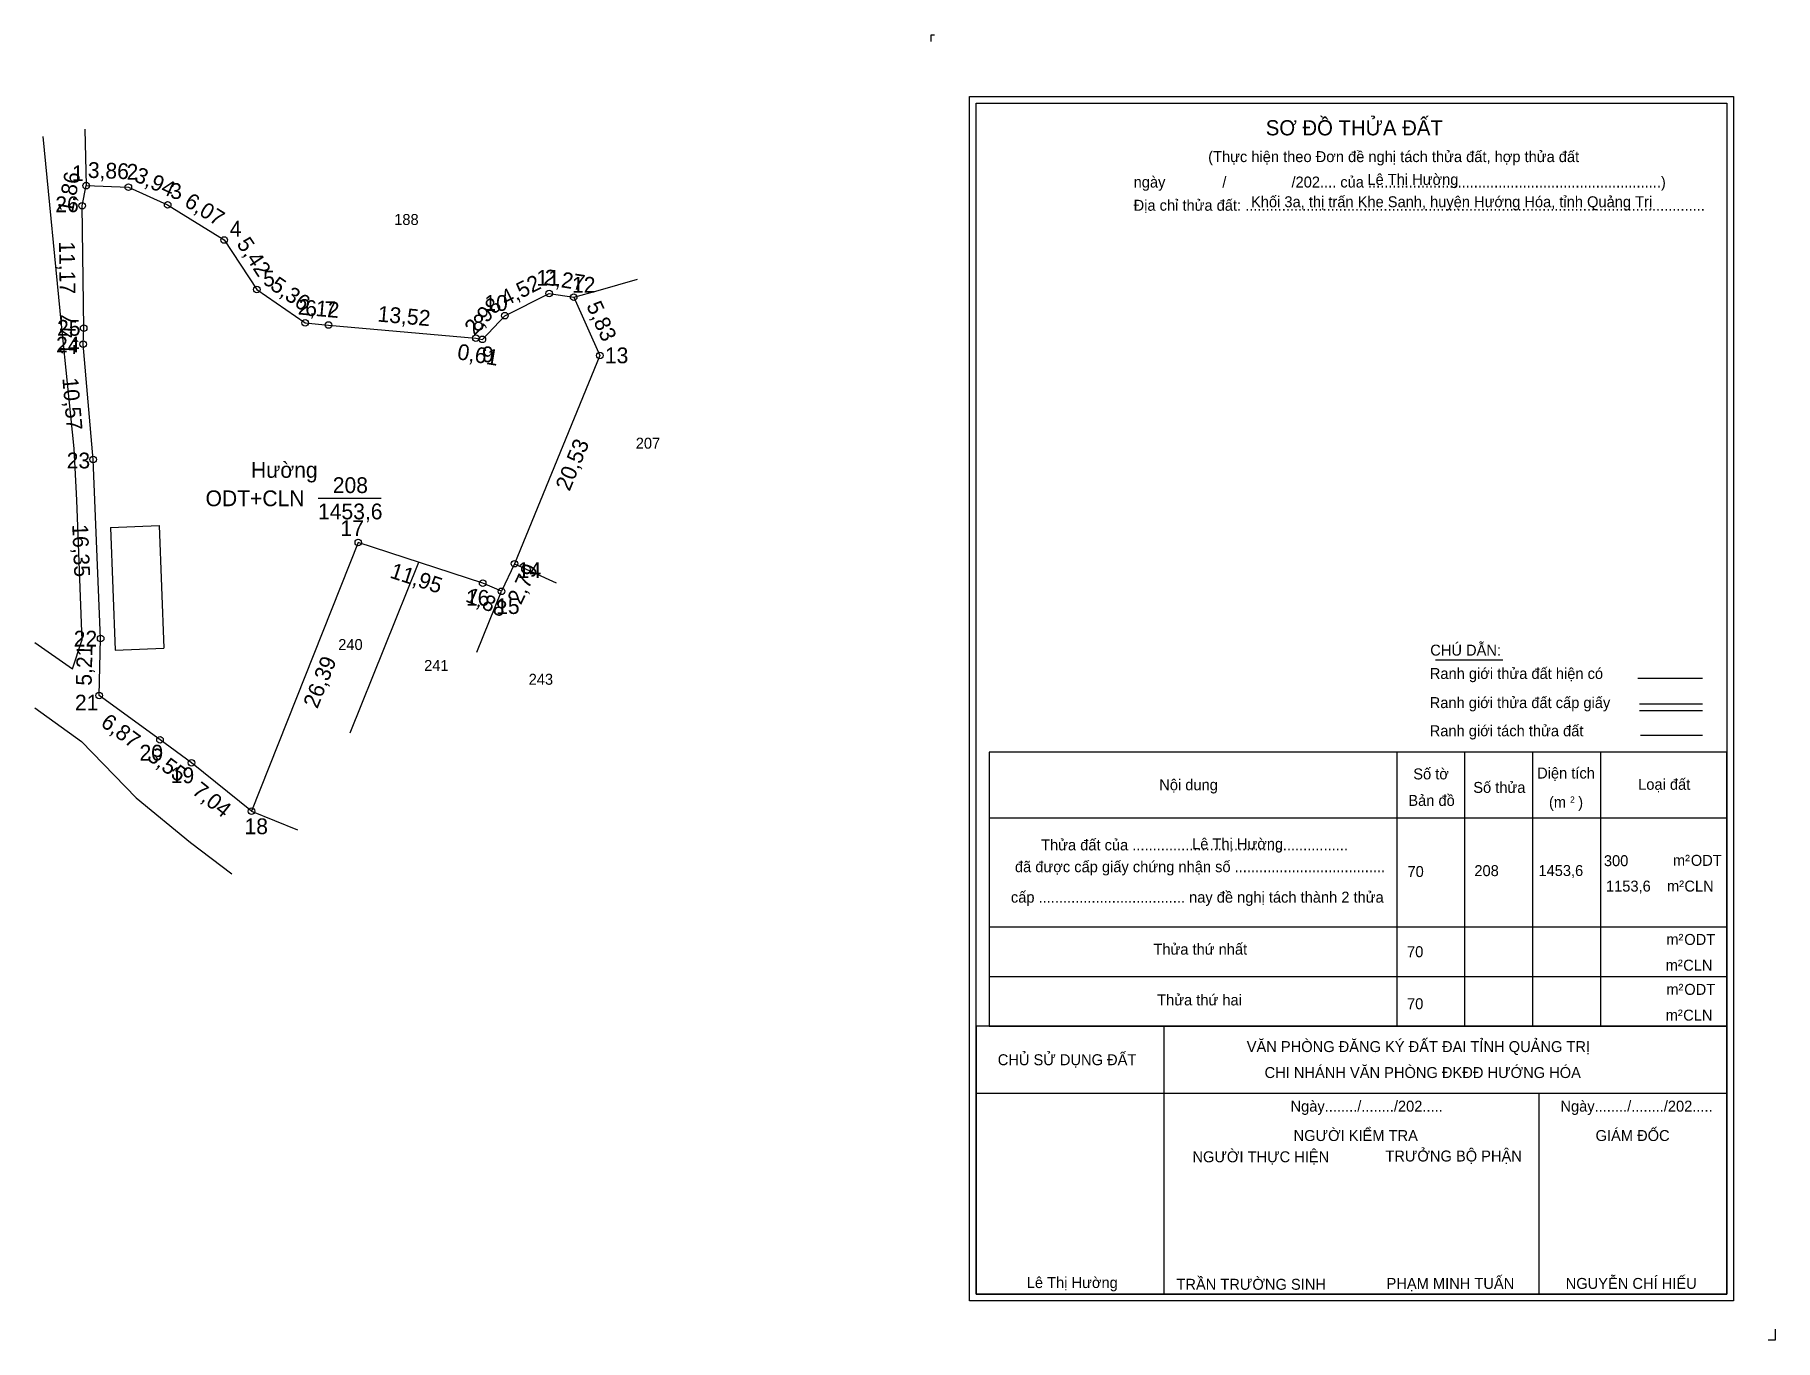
# Model space of a CAD drawing. Extents: x 552328 to 552487, y 1839537 to 1839656.
import ezdxf

# ---------------------------------------------------------------- set-up
doc = ezdxf.new("R2010")
doc.units = 0
for name, color, linetype in [('Level 10', 7, 'Continuous'), ('Level 14', 7, 'Continuous'), ('Level 16', 7, 'Continuous'), ('Level 20', 7, 'Continuous'), ('Level 6', 7, 'Continuous'), ('Level 60', 7, 'Continuous'), ('Level 61', 7, 'Continuous'), ('Level 63', 7, 'Continuous'), ('Level 8', 7, 'Continuous'), ('Level 9', 7, 'Continuous')]:
    doc.layers.add(name, color=color, linetype=linetype)

msp = doc.modelspace()

# ---------------------------------------------------------------- linework, layer by layer
at = {"layer": 'Level 10'}
for p, q in [((552332.54, 1839640.45), (552332.89, 1839642.28)), ((552332.89, 1839642.28), (552336.75, 1839642.14)), ((552336.75, 1839642.14), (552340.34, 1839640.52)), ((552332.67, 1839629.28), (552332.54, 1839640.45)), ((552340.34, 1839640.52), (552345.5, 1839637.32)), ((552345.5, 1839637.32), (552348.49, 1839632.8)), ((552348.49, 1839632.8), (552352.9, 1839629.75)), ((552371.14, 1839630.41), (552375.18, 1839632.44)), ((552375.18, 1839632.44), (552377.42, 1839632.09)), ((552377.42, 1839632.09), (552379.81, 1839626.77)), ((552352.9, 1839629.75), (552355.02, 1839629.56)), ((552355.02, 1839629.56), (552368.48, 1839628.35)), ((552369.08, 1839628.25), (552371.14, 1839630.41)), ((552332.62, 1839627.81), (552332.67, 1839629.28)), ((552368.48, 1839628.35), (552369.08, 1839628.25)), ((552333.53, 1839617.28), (552332.62, 1839627.81)), ((552379.81, 1839626.77), (552372.02, 1839607.77)), ((552334.22, 1839600.94), (552333.53, 1839617.28)), ((552357.75, 1839609.71), (552348, 1839585.19)), ((552369.11, 1839606), (552357.75, 1839609.71)), ((552372.02, 1839607.77), (552370.83, 1839605.25)), ((552370.83, 1839605.25), (552369.11, 1839606)), ((552334.09, 1839595.73), (552334.22, 1839600.94)), ((552339.64, 1839591.69), (552334.09, 1839595.73)), ((552342.51, 1839589.6), (552339.64, 1839591.69)), ((552348, 1839585.19), (552342.51, 1839589.6))]:
    msp.add_line(p, q, dxfattribs=at)
at = {"layer": 'Level 14'}
for p, q in [((552335.12, 1839611.09), (552339.56, 1839611.26)), ((552335.12, 1839611.09), (552335.55, 1839599.88)), ((552339.56, 1839611.26), (552339.99, 1839600.05)), ((552335.55, 1839599.88), (552339.99, 1839600.05))]:
    msp.add_line(p, q, dxfattribs=at)
at = {"layer": 'Level 16'}
for p, q in [((552332.77, 1839647.43), (552332.89, 1839642.28)), ((552328.94, 1839646.76), (552330.61, 1839629.6)), ((552377.42, 1839632.09), (552379.65, 1839632.72)), ((552379.65, 1839632.72), (552383.26, 1839633.74)), ((552330.61, 1839629.6), (552331.78, 1839618.28)), ((552331.78, 1839618.28), (552332, 1839613.58)), ((552332, 1839613.58), (552332.5, 1839600.77)), ((552357.02, 1839592.34), (552363.28, 1839607.9)), ((552372.02, 1839607.77), (552375.83, 1839606.02)), ((552368.59, 1839599.7), (552370.83, 1839605.25)), ((552328.21, 1839600.59), (552331.65, 1839598.16)), ((552331.65, 1839598.16), (552332.5, 1839600.77)), ((552328.21, 1839594.61), (552332.47, 1839591.53)), ((552332.47, 1839591.53), (552337.47, 1839586.41)), ((552337.47, 1839586.41), (552342.42, 1839582.33)), ((552348, 1839585.19), (552352.2, 1839583.49)), ((552342.42, 1839582.33), (552346.19, 1839579.47))]:
    msp.add_line(p, q, dxfattribs=at)
at = {"layer": 'Level 20'}
for centre in [(552332.89, 1839642.28), (552336.75, 1839642.14), (552332.54, 1839640.45), (552340.34, 1839640.52), (552345.5, 1839637.32), (552348.49, 1839632.8), (552375.18, 1839632.44), (552377.42, 1839632.09), (552332.67, 1839629.28), (552352.9, 1839629.75), (552355.02, 1839629.56), (552371.14, 1839630.41), (552332.62, 1839627.81), (552368.48, 1839628.35), (552369.08, 1839628.25), (552379.81, 1839626.77), (552333.53, 1839617.28), (552357.75, 1839609.71), (552372.02, 1839607.77), (552369.11, 1839606), (552370.83, 1839605.25), (552334.22, 1839600.94), (552334.09, 1839595.73), (552339.64, 1839591.69), (552342.51, 1839589.6), (552348, 1839585.19)]:
    msp.add_circle(centre, 0.3, dxfattribs=at)
at = {"layer": 'Level 6'}
msp.add_line((552354.07, 1839613.74), (552359.84, 1839613.74), dxfattribs=at)
at = {"layer": 'Level 60'}
for p, q in [((552456.12, 1839599.01), (552462.29, 1839599.01)), ((552474.62, 1839597.32), (552480.52, 1839597.32)), ((552474.75, 1839594.99), (552480.52, 1839594.99)), ((552474.75, 1839594.37), (552480.52, 1839594.37)), ((552474.86, 1839592.12), (552480.52, 1839592.12)), ((552482.73, 1839590.58), (552415.38, 1839590.58)), ((552415.38, 1839590.58), (552415.38, 1839565.56)), ((552452.59, 1839590.58), (552452.59, 1839565.56)), ((552458.79, 1839590.58), (552458.79, 1839565.56)), ((552465, 1839590.58), (552465, 1839565.56)), ((552471.2, 1839590.58), (552471.2, 1839565.56)), ((552482.73, 1839565.56), (552482.73, 1839590.58)), ((552482.73, 1839584.55), (552415.38, 1839584.55)), ((552482.73, 1839574.59), (552415.38, 1839574.59)), ((552482.73, 1839570.07), (552415.38, 1839570.07)), ((552415.38, 1839565.56), (552482.73, 1839565.56)), ((552482.73, 1839565.56), (552415.38, 1839565.56)), ((552431.31, 1839565.56), (552431.31, 1839541.09)), ((552482.73, 1839559.41), (552414.18, 1839559.41)), ((552465.58, 1839559.41), (552465.58, 1839541.09))]:
    msp.add_line(p, q, dxfattribs=at)
for points in [[(552483.35, 1839540.47), (552413.56, 1839540.47), (552413.56, 1839650.42), (552483.35, 1839650.42)], [(552482.73, 1839541.09), (552414.18, 1839541.09), (552414.18, 1839649.8), (552482.73, 1839649.8)], [(552415.38, 1839565.56), (552482.73, 1839565.56), (552482.73, 1839590.58), (552415.38, 1839590.58)], [(552414.18, 1839541.09), (552482.73, 1839541.09), (552482.73, 1839565.56), (552414.18, 1839565.56)]]:
    msp.add_lwpolyline(points, close=True, dxfattribs=at)
at = {"layer": 'Level 61'}
for points in [[(552410.06, 1839655.43), (552410.06, 1839656.05), (552410.36, 1839656.05)], [(552487.15, 1839537.88), (552487.15, 1839536.89), (552486.52, 1839536.89)]]:
    msp.add_lwpolyline(points, dxfattribs=at)

# ---------------------------------------------------------------- texts
at = {"layer": 'Level 16'}
for s, p in [('188', (552361.03, 1839638.69)), ('207', (552383.09, 1839618.27)), ('240', (552355.92, 1839599.89)), ('241', (552363.76, 1839597.98)), ('243', (552373.31, 1839596.72))]:
    msp.add_text(s, height=1, dxfattribs=at).set_placement(p)
at = {"layer": 'Level 6'}
for s, p in [('Hường', (552347.95, 1839615.61)), ('208', (552355.42, 1839614.22)), ('ODT+CLN', (552343.8, 1839613.02)), ('1453,6', (552354.07, 1839611.82))]:
    msp.add_text(s, height=1.44, dxfattribs=at).set_placement(p)
at = {"layer": 'Level 60'}
for s, height, p in [('SƠ ĐỒ THỬA ĐẤT', 1.388, (552440.63, 1839646.87)), ('(Thực hiện theo Đơn đề nghị tách thửa đất, hợp thửa đất', 1, (552435.37, 1839644.43)), ('ngày              /                /202.... của ........................................................................)', 1, (552428.56, 1839642.11)), ('Địa chỉ thửa đất: .................................................................................................................', 1, (552428.56, 1839639.99)), ('CHÚ DẪN:', 1, (552455.65, 1839599.38)), ('Ranh giới thửa đất hiện có', 1, (552455.61, 1839597.25)), ('Ranh giới thửa đất cấp giấy', 1, (552455.6, 1839594.59)), ('Ranh giới tách thửa đất', 1, (552455.6, 1839592.02)), ('Nội dung', 1, (552430.9, 1839587.09)), ('Số tờ', 1, (552454.1, 1839588.08)), ('Diện tích', 1, (552465.41, 1839588.16)), ('Loại đất', 1, (552474.64, 1839587.13)), ('Bản đồ', 1, (552453.65, 1839585.66)), ('Số thửa', 1, (552459.58, 1839586.85)), ('(m   )', 1, (552466.49, 1839585.51)), ('2', 0.575, (552468.42, 1839585.95)), ('Thửa đất của .....................................................', 1, (552420.11, 1839581.6)), (' đã được cấp giấy chứng nhận số .....................................', 1, (552417.35, 1839579.61)), ('m²', 1, (552477.81, 1839580.2)), ('ODT', 1, (552479.45, 1839580.19)), ('m²', 1, (552477.27, 1839577.85)), ('CLN', 1, (552478.86, 1839577.84)), ('cấp .................................... nay đề nghị tách thành 2 thửa', 1, (552417.35, 1839576.83)), ('m²', 1, (552477.21, 1839572.98)), ('ODT', 1, (552478.85, 1839572.97)), ('Thửa thứ nhất', 1, (552430.37, 1839572.08)), ('m²', 1, (552477.15, 1839570.63)), ('CLN', 1, (552478.75, 1839570.62)), ('m²', 1, (552477.21, 1839568.42)), ('ODT', 1, (552478.85, 1839568.41)), ('Thửa thứ hai', 1, (552430.71, 1839567.45)), ('m²', 1, (552477.15, 1839566.07)), ('CLN', 1, (552478.75, 1839566.06)), ('VĂN PHÒNG ĐĂNG KÝ ĐẤT ĐAI TỈNH QUẢNG TRỊ', 1, (552438.89, 1839563.19)), ('CHỦ SỬ DỤNG ĐẤT', 1, (552416.15, 1839561.99)), ('CHI NHÁNH VĂN PHÒNG ĐKĐĐ HƯỚNG HÓA', 1, (552440.52, 1839560.82)), ('Ngày......../......../202.....', 1, (552442.89, 1839557.75)), ('Ngày......../......../202.....', 1, (552467.54, 1839557.75)), ('NGƯỜI KIỂM TRA', 1, (552443.17, 1839555.07)), ('GIÁM ĐỐC', 1, (552470.75, 1839555.07)), ('NGƯỜI THỰC HIỆN', 1, (552433.93, 1839553.13)), ('TRƯỞNG BỘ PHẬN', 1, (552451.55, 1839553.2)), ('TRẦN TRƯỜNG SINH', 1, (552432.47, 1839541.49)), ('PHẠM MINH TUẤN', 1, (552451.66, 1839541.57)), ('NGUYỄN CHÍ HIẾU', 1, (552468.02, 1839541.57))]:
    msp.add_text(s, height=height, dxfattribs=at).set_placement(p)
at = {"layer": 'Level 63'}
for s, p in [('Lê Thị Hường', (552449.91, 1839642.35)), ('Khối 3a, thị trấn Khe Sanh, huyện Hướng Hóa, tỉnh Quảng Trị', (552439.28, 1839640.31)), ('Lê Thị Hường', (552433.9, 1839581.7)), ('70', (552453.57, 1839579.17)), ('208', (552459.68, 1839579.25)), ('1453,6', (552465.53, 1839579.26)), ('300', (552471.51, 1839580.16)), ('1153,6', (552471.7, 1839577.84)), ('70', (552453.53, 1839571.85)), ('70', (552453.53, 1839567.1)), ('Lê Thị Hường', (552418.8, 1839541.65))]:
    msp.add_text(s, height=1, dxfattribs=at).set_placement(p)
at = {"layer": 'Level 8'}
for s, rotation, p in [('3,86', 357.9228, (552333.03, 1839643)), ('3,94', 335.7126, (552337.18, 1839642.74)), ('1,86', 79.1725, (552331.67, 1839639.71)), ('6,07', 328.1947, (552341.76, 1839640.49)), ('5,42', 303.4848, (552346.59, 1839636.97)), ('11,17', 270.6668, (552330.42, 1839637.19)), ('2,27', 351.1193, (552374.62, 1839633.26)), ('5,36', 325.3319, (552349.61, 1839632.9)), ('4,52', 26.6784, (552371.21, 1839631.25)), ('2,12', 354.8654, (552352.21, 1839630.53)), ('13,52', 354.8652, (552359.47, 1839629.88)), ('2,98', 46.3575, (552368.35, 1839628.52)), ('5,83', 294.1919, (552378.55, 1839631.34)), ('1,47', 88.0519, (552331.86, 1839626.76)), ('0,61', 350.5377, (552366.72, 1839626.45)), ('10,57', 274.9392, (552330.72, 1839624.7)), ('20,53', 67.7064, (552377.04, 1839614.32)), ('16,35', 272.418, (552331.62, 1839611.34)), ('11,95', 341.9138, (552360.55, 1839606.52)), ('2,79', 64.7223, (552372.6, 1839603.95)), ('1,88', 336.4406, (552367.46, 1839604.36)), ('5,21', 88.5707, (552333.39, 1839596.62)), ('26,39', 68.3155, (552354.01, 1839594.47)), ('6,87', 323.9442, (552334.13, 1839593.03)), ('3,55', 323.9446, (552338.36, 1839589.95)), ('7,04', 321.2258, (552342.48, 1839586.85))]:
    msp.add_text(s, height=1.44, rotation=rotation, dxfattribs=at).set_placement(p)
at = {"layer": 'Level 9'}
for s, p in [('1', (552331.59, 1839642.69)), ('2', (552336.59, 1839642.82)), ('3', (552340.57, 1839641.07)), ('26', (552330.08, 1839639.86)), ('4', (552346.01, 1839637.63)), ('5', (552349.06, 1839633.09)), ('11', (552374.02, 1839633.14)), ('12', (552377.27, 1839632.51)), ('6', (552352.9, 1839630.38)), ('7', (552354.66, 1839630.27)), ('10', (552369.26, 1839630.85)), ('25', (552330.24, 1839628.58)), ('8', (552368.19, 1839629.06)), ('24', (552330.15, 1839627.05)), ('9', (552369.05, 1839626.16)), ('13', (552380.27, 1839626.07)), ('23', (552331.12, 1839616.47)), ('17', (552356.12, 1839610.29)), ('14', (552372.31, 1839606.47)), ('16', (552367.58, 1839603.93)), ('15', (552370.34, 1839603.18)), ('22', (552331.76, 1839600.21)), ('21', (552331.87, 1839594.37)), ('20', (552337.77, 1839589.8)), ('19', (552340.62, 1839587.74)), ('18', (552347.36, 1839583.08))]:
    msp.add_text(s, height=1.44, dxfattribs=at).set_placement(p)

doc.saveas('drawing.dxf')
